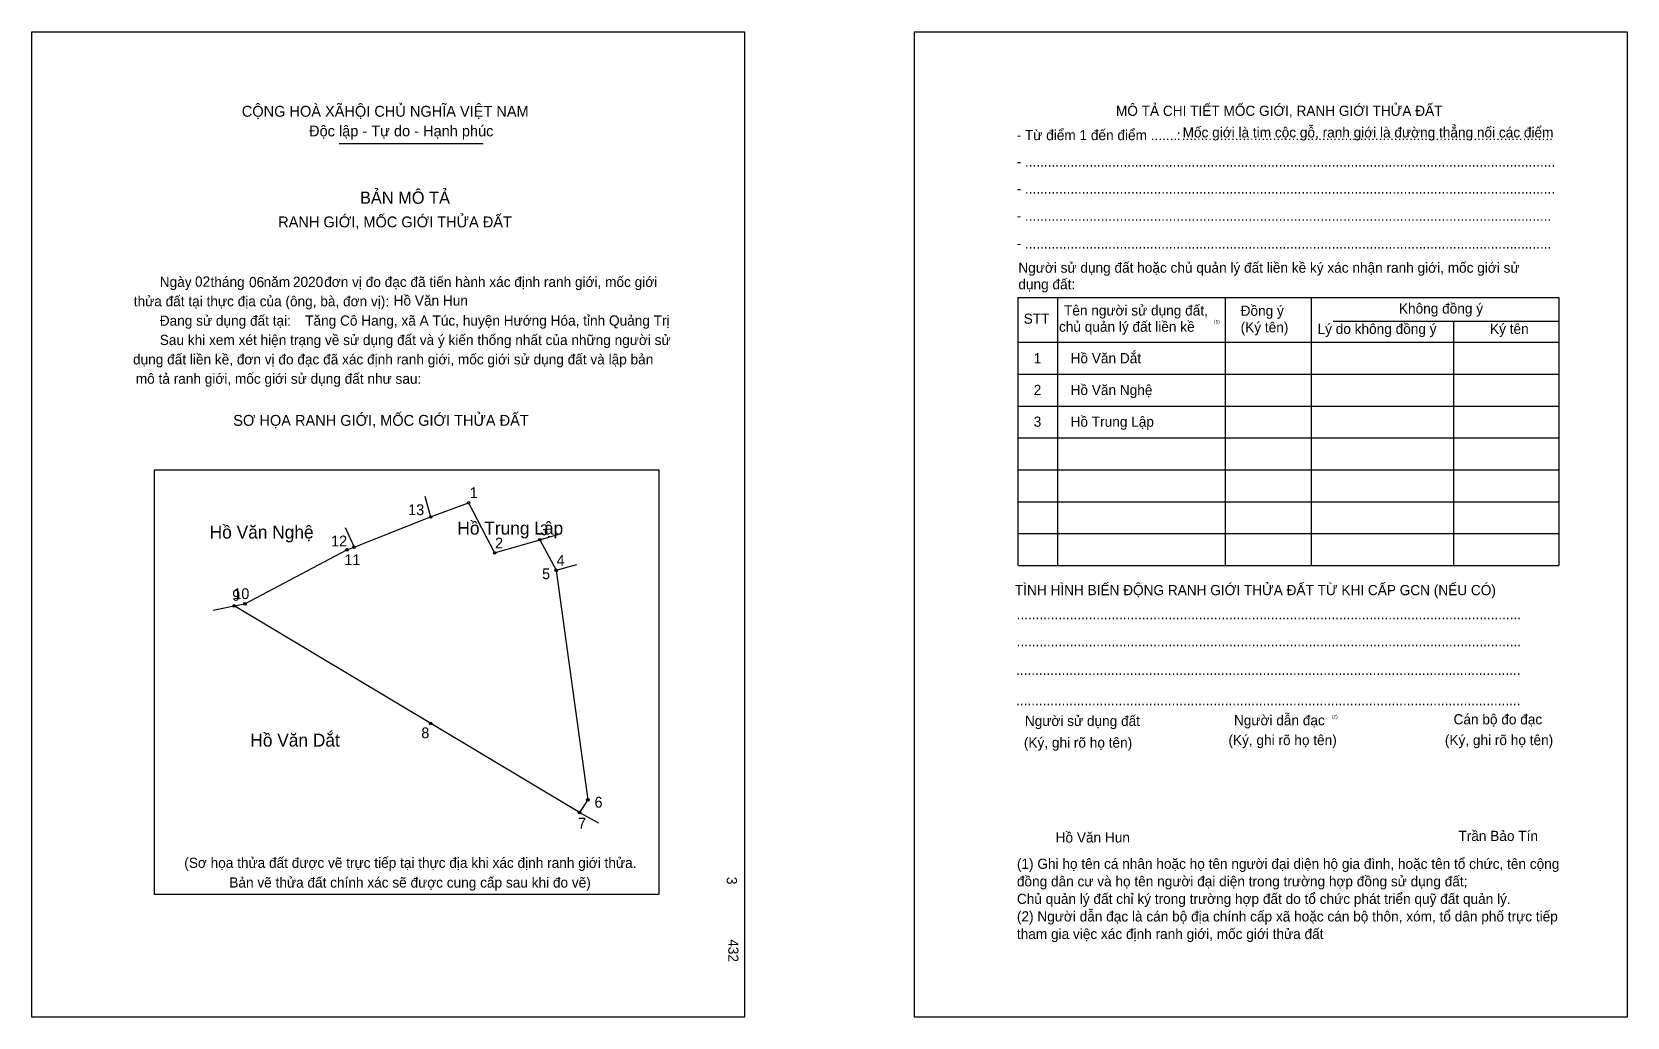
# Model space of a CAD drawing. Extents: x 548851 to 549531, y 1820561 to 1820982.
import ezdxf

# ---------------------------------------------------------------- set-up
doc = ezdxf.new("R2010")
doc.units = 0
for name, color, linetype in [('bmtKhungInTrang1', 7, 'Continuous'), ('bmtKhungInTrang2', 7, 'Continuous'), ('bmtNoiDung', 7, 'Continuous'), ('bmtTemplate', 7, 'Continuous'), ('CanhThua', 7, 'Continuous'), ('MocDinhThua', 7, 'Continuous'), ('RauThua', 7, 'Continuous'), ('SoHieuDinhThua', 7, 'Continuous'), ('TenChuLanCan', 7, 'Continuous')]:
    doc.layers.add(name, color=color, linetype=linetype)

msp = doc.modelspace()

# ---------------------------------------------------------------- linework, layer by layer
at = {"layer": 'bmtKhungInTrang1'}
msp.add_lwpolyline([(548851.13, 1820981.63), (549154.91, 1820981.63), (549154.91, 1820561.45), (548851.13, 1820561.45)], close=True, dxfattribs=at)
at = {"layer": 'bmtKhungInTrang2'}
msp.add_lwpolyline([(549227.36, 1820981.63), (549531.14, 1820981.63), (549531.14, 1820561.45), (549227.36, 1820561.45)], close=True, dxfattribs=at)
at = {"layer": 'bmtTemplate'}
for p, q in [((548982.04, 1820934.01), (549043.47, 1820934.01)), ((549288.3, 1820868.3), (549288.3, 1820754.07)), ((549359.76, 1820868.3), (549359.76, 1820754.07)), ((549396.53, 1820868.43), (549396.53, 1820754.07)), ((549502.06, 1820868.3), (549502.06, 1820754.07)), ((549405.85, 1820858.23), (549502.06, 1820858.23)), ((549271.64, 1820849.26), (549502.06, 1820849.26)), ((549271.64, 1820835.66), (549502.06, 1820835.66)), ((549271.64, 1820822.06), (549502.06, 1820822.06)), ((549271.64, 1820808.46), (549502.06, 1820808.46)), ((549271.64, 1820794.87), (549502.06, 1820794.87)), ((549271.64, 1820781.27), (549502.06, 1820781.27)), ((549271.64, 1820767.67), (549502.06, 1820767.67)), ((549271.64, 1820754.07), (549502.06, 1820754.07))]:
    msp.add_line(p, q, dxfattribs=at)
for points in [[(549271.49, 1820868.3), (549502.06, 1820868.3)], [(549271.49, 1820868.3), (549271.49, 1820754.07)], [(549457.21, 1820858.1), (549457.21, 1820754.07)]]:
    msp.add_lwpolyline(points, dxfattribs=at)
msp.add_lwpolyline([(548903.39, 1820613.78), (548903.39, 1820794.85), (549118.34, 1820794.85), (549118.34, 1820613.78)], close=True, dxfattribs=at)
at = {"layer": 'CanhThua'}
for p, q in [((548988.45, 1820761.9), (549021.1, 1820774.75)), ((549021.1, 1820774.75), (549037.31, 1820780.83)), ((549037.31, 1820780.83), (549048.39, 1820759.42)), ((548941.94, 1820737.7), (548985.37, 1820760.69)), ((548985.37, 1820760.69), (548988.45, 1820761.9)), ((549048.39, 1820759.42), (549067.66, 1820765.06)), ((549067.66, 1820765.06), (549074.62, 1820752.02)), ((549074.62, 1820752.02), (549074.65, 1820751.96)), ((549074.65, 1820751.96), (549088.11, 1820654.09)), ((548937.36, 1820736.8), (548941.94, 1820737.7)), ((549021.13, 1820686.65), (548937.36, 1820736.8)), ((549084.57, 1820648.67), (549021.13, 1820686.65)), ((549088.11, 1820654.09), (549084.57, 1820648.67))]:
    msp.add_line(p, q, dxfattribs=at)
at = {"layer": 'MocDinhThua'}
for centre in [(549037.31, 1820780.83), (549021.1, 1820774.75), (548985.37, 1820760.69), (548988.45, 1820761.9), (549067.66, 1820765.06), (549048.39, 1820759.42), (549074.62, 1820752.02), (549074.65, 1820751.96), (548937.36, 1820736.8), (548941.94, 1820737.7), (549021.13, 1820686.65), (549088.11, 1820654.09), (549084.57, 1820648.67)]:
    msp.add_circle(centre, 0.552, dxfattribs=at)
at = {"layer": 'RauThua'}
for p, q in [((549018.7, 1820783.67), (549021.1, 1820774.75)), ((548984.69, 1820770.3), (548988.45, 1820761.9)), ((549067.66, 1820765.06), (549076.68, 1820767.69)), ((549074.62, 1820752.02), (549083.48, 1820754.44)), ((548928.36, 1820735.03), (548937.36, 1820736.8)), ((549084.57, 1820648.67), (549092.67, 1820644.26))]:
    msp.add_line(p, q, dxfattribs=at)

# ---------------------------------------------------------------- texts
at = {"layer": 'bmtNoiDung'}
for s, height, p in [('02', 4.347, (548920.64, 1820872.98)), ('06', 4.347, (548943.69, 1820872.74)), ('2020', 4.347, (548962.39, 1820872.83)), ('Hồ Văn Hun', 4.347, (549005.33, 1820864.89)), ('Tăng Cô Hang, xã A Túc, huyện Hướng Hóa, tỉnh Quảng Trị', 4.3466, (548967.62, 1820856.35)), ('1', 4.35, (549278.18, 1820840.29)), ('Hồ Văn Dắt ', 4.3466, (549293.91, 1820840.29)), ('2', 4.35, (549278.18, 1820826.75)), ('Hồ Văn Nghệ ', 4.3466, (549293.91, 1820826.75)), ('3', 4.35, (549278.18, 1820813.22)), ('Hồ Trung Lập ', 4.3466, (549293.91, 1820813.22)), ('Hồ Văn Hun', 4.347, (549287.54, 1820635.92))]:
    msp.add_text(s, height=height, dxfattribs=at).set_placement(p)
for s, height, p in [('3', 4.35, (549147.35, 1820621.26)), ('432', 4.347, (549147.97, 1820594.66))]:
    msp.add_text(s, height=height, rotation=270, dxfattribs=at).set_placement(p)
at = {"layer": 'bmtTemplate'}
for s, height, p in [('CỘNG HOÀ XÃHỘI CHỦ NGHĨA VIỆT NAM', 4.6364, (548940.61, 1820945.44)), ('MÔ TẢ CHI TIẾT MỐC GIỚI, RANH GIỚI THỬA ĐẤT', 4.345, (549313.25, 1820945.81)), ('Độc lập - Tự do - Hạnh phúc', 4.6364, (548969.28, 1820937.06)), ('- Từ điểm 1 đến điểm .......', 4.345, (549270.9, 1820935.45)), (':', 4.34, (549339.16, 1820935.45)), ('Mốc giới là tim cộc gỗ, ranh giới là đường thẳng nối các điểm', 4.345, (549341.67, 1820936.6)), ('..................................................................................................', 4.345, (549341.31, 1820935.45)), ('- ............................................................................................................................................', 4.34499, (549270.9, 1820924.19)), ('BẢN MÔ TẢ', 5.216, (548990.98, 1820908.32)), ('- ............................................................................................................................................', 4.34499, (549270.9, 1820912.63)), ('RANH GIỚI, MỐC GIỚI THỬA ĐẤT', 4.6364, (548956.11, 1820898.26)), ('- ...........................................................................................................................................', 4.34499, (549270.9, 1820901.07)), ('- ...........................................................................................................................................', 4.34499, (549270.9, 1820889.24)), ('Người sử dụng đất hoặc chủ quản lý đất liền kề ký xác nhận ranh giới, mốc giới sử', 4.345, (549271.64, 1820878.91)), ('Ngày     tháng     năm         đơn vị đo đạc đã tiến hành xác định ranh giới, mốc giới ', 4.3466, (548905.63, 1820872.83)), ('dụng đất:', 4.345, (549271.64, 1820871.84)), ('thửa đất tại thực địa của (ông, bà, đơn vị):', 4.3466, (548894.55, 1820864.58)), ('Tên người sử dụng đất,', 4.345, (549291.1, 1820860.68)), ('Đồng ý', 4.345, (549366.41, 1820860.55)), ('Không đồng ý', 4.345, (549433.88, 1820861.5)), ('Đang sử dụng đất tại:', 4.3466, (548905.63, 1820856.32)), ('STT', 4.345, (549273.91, 1820857.15)), ('chủ quản lý đất liền kề', 4.345, (549288.97, 1820853.74)), ('(1)', 1.449, (549355.06, 1820857.3)), ('(Ký tên)', 4.345, (549366.41, 1820853.48)), ('Lý do không đồng ý', 4.345, (549399.19, 1820852.8)), ('Ký tên', 4.345, (549472.72, 1820852.8)), ('Sau khi xem xét hiện trạng về sử dụng đất và ý kiến thống nhất của những người sử ', 4.3466, (548905.63, 1820848.07)), ('dụng đất liền kề, đơn vị đo đạc đã xác định ranh giới, mốc giới sử dụng đất và lập bản', 4.3466, (548894.23, 1820839.81)), ('mô tả ranh giới, mốc giới sử dụng đất như sau:', 4.3466, (548895.42, 1820831.56)), ('SƠ HỌA RANH GIỚI, MỐC GIỚI THỬA ĐẤT', 4.6364, (548936.95, 1820813.63)), ('TÌNH HÌNH BIẾN ĐỘNG RANH GIỚI THỬA ĐẤT TỪ KHI CẤP GCN (NẾU CÓ)', 4.345, (549270.17, 1820741.39)), ('.....................................................................................................................................', 4.35151, (549270.9, 1820731.16)), ('.....................................................................................................................................', 4.35151, (549270.9, 1820719.61)), ('.....................................................................................................................................', 4.35151, (549270.68, 1820707.37)), ('.....................................................................................................................................', 4.35151, (549270.68, 1820694.45)), ('Người sử dụng đất', 4.345, (549274.44, 1820685.61)), ('Người dẫn đạc', 4.345, (549363.56, 1820685.88)), ('(2)', 1.449, (549405.29, 1820688.88)), ('Cán bộ đo đạc', 4.345, (549457.17, 1820686.29)), ('(Ký, ghi rõ họ tên)', 4.345, (549274, 1820676.36)), ('(Ký, ghi rõ họ tên)', 4.345, (549361.2, 1820677.45)), ('(Ký, ghi rõ họ tên)', 4.345, (549453.47, 1820677.45)), ('Trần Bảo Tín', 4.345, (549459.24, 1820636.56)), ('(Sơ họa thửa đất được vẽ trực tiếp tại thực địa khi xác định ranh giới thửa.', 4.3466, (548916.07, 1820625.1)), ('(1) Ghi họ tên cá nhân hoặc họ tên người đại diện hộ gia đình, hoặc tên tổ chức, tên cộng', 4.345, (549271.03, 1820624.68)), ('Bản vẽ thửa đất chính xác sẽ được cung cấp sau khi đo vẽ)', 4.3466, (548935.29, 1820616.69)), ('đồng dân cư và họ tên người đại diện trong trường hợp đồng sử dụng đất;', 4.345, (549271.03, 1820617.2)), ('Chủ quản lý đất chỉ ký trong trường hợp đất do tổ chức phát triển quỹ đất quản lý.', 4.345, (549271.03, 1820609.72)), ('(2) Người dẫn đạc là cán bộ địa chính cấp xã hoặc cán bộ thôn, xóm, tổ dân phố trực tiếp', 4.345, (549271.03, 1820602.24)), ('tham gia việc xác định ranh giới, mốc giới thửa đất', 4.345, (549271.03, 1820594.76))]:
    msp.add_text(s, height=height, dxfattribs=at).set_placement(p)
at = {"layer": 'SoHieuDinhThua'}
for s, height, p in [('1', 4.6, (549037.76, 1820782.83)), ('13', 4.598, (549011.52, 1820775.55)), ('3', 4.6, (549067.81, 1820767)), ('12', 4.598, (548978.67, 1820762.21)), ('2', 4.6, (549048.58, 1820761.35)), ('11', 4.598, (548984.31, 1820754.21)), ('4', 4.6, (549074.81, 1820753.94)), ('5', 4.6, (549068.62, 1820748.23)), ('9', 4.6, (548936.5, 1820739.03)), ('10', 4.598, (548936.99, 1820739.74)), ('8', 4.6, (549017.13, 1820680.4)), ('6', 4.6, (549090.96, 1820650.79)), ('7', 4.6, (549083.96, 1820641.89))]:
    msp.add_text(s, height=height, dxfattribs=at).set_placement(p)
at = {"layer": 'TenChuLanCan'}
for s, p in [('Hồ Văn Nghệ', (548926.92, 1820765.55)), ('Hồ Trung Lập', (549032.51, 1820767.24)), ('Hồ Văn Dắt', (548944.24, 1820676.82))]:
    msp.add_text(s, height=5.517, dxfattribs=at).set_placement(p)

doc.saveas('drawing.dxf')
